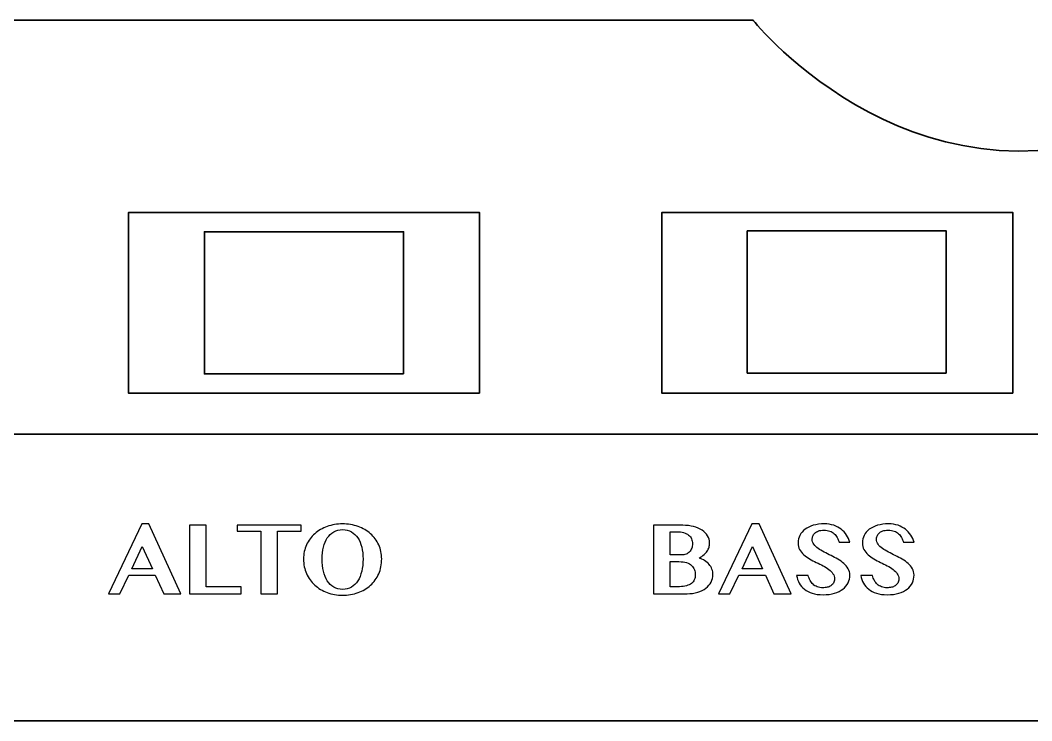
# Model space of a CAD drawing. Header units: millimetres. Extents: x -62 to 70, y -68 to 76.
# Drawn here: x 3.84 to 39.41, y -68.2 to -43.57 of the extents above; entities that cross this region are included whole.
import ezdxf

# ---------------------------------------------------------------- set-up
doc = ezdxf.new("R2010")
doc.units = ezdxf.units.MM
doc.header["$MEASUREMENT"] = 0
for name, color, linetype in [('Decorations', 7, 'Continuous'), ('Gold Things', 7, 'Continuous'), ('Parts Outlines', 7, 'Continuous'), ('Text', 7, 'Continuous')]:
    doc.layers.add(name, color=color, linetype=linetype)

msp = doc.modelspace()

# ---------------------------------------------------------------- linework, layer by layer
at = {"layer": 'Decorations', "color": 250, "lineweight": 35}
msp.add_open_spline([(47.2136, -54.2395), (47.2136, -54.2395), (47.2136, -54.9451), (47.2136, -54.9451), (47.2136, -54.9451), (47.2136, -54.9451), (47.2136, -60.901), (47.2136, -60.901), (47.2136, -60.901), (47.2136, -60.901), (49.0347, -62.9122), (49.0347, -62.9122), (49.0347, -62.9122), (49.0347, -62.9122), (49.0347, -67.3805), (49.0347, -67.3805), (49.0347, -67.3805), (49.0347, -67.3805), (49.0347, -68.2039), (49.0347, -68.2039), (49.0347, -68.2039), (49.0347, -68.2039), (-41.5673, -68.2039), (-41.5673, -68.2039), (-41.5673, -68.2039), (-41.5673, -68.2039), (-41.5673, -62.9122), (-41.5673, -62.9122), (-41.5673, -62.9122), (-41.5673, -62.9122), (-39.7462, -61.0746), (-39.7462, -61.0746), (-39.7462, -61.0746), (-39.7462, -61.0746), (-39.7462, -54.4456), (-39.7462, -54.4456)], degree=3, knots=[0, 0, 0, 0, 0.1, 0.1, 0.1, 0.1, 0.2, 0.2, 0.2, 0.2, 0.3, 0.3, 0.3, 0.3, 0.4, 0.4, 0.4, 0.4, 0.5, 0.5, 0.5, 0.5, 0.6, 0.6, 0.6, 0.6, 0.7, 0.7, 0.7, 0.7, 0.8, 0.8, 0.8, 0.8, 1, 1, 1, 1], dxfattribs=at)
at = {"layer": 'Gold Things', "color": 41, "lineweight": 35}
msp.add_open_spline([(-36.2479, -46.6548), (-36.2479, -46.6548), (-37.1078, -46.6255), (-37.1078, -46.6255), (-37.1078, -46.6255), (-37.1078, -46.6255), (-37.1078, -48.5834), (-37.1078, -48.5834), (-37.1078, -48.5834), (-37.1078, -48.5834), (-37.1078, -58.1201), (-37.1078, -58.1201), (-37.1078, -58.1201), (-37.1078, -58.1201), (44.8909, -58.1201), (44.8909, -58.1201), (44.8909, -58.1201), (44.8909, -58.1201), (44.8909, -50.7118), (44.8909, -50.7118), (44.8909, -50.7118), (44.8909, -50.7118), (44.8909, -48.9479), (44.8909, -48.9479), (44.8909, -48.9479), (44.8909, -48.9479), (44.8909, -46.9415), (44.8909, -46.9415), (44.8909, -46.9415), (44.8909, -46.9415), (44.0972, -46.9194), (44.0972, -46.9194), (44.0972, -46.9194), (35.6305, -51.0645), (29.6088, -43.568), (29.6088, -43.568), (29.6088, -43.568), (29.6088, -43.568), (-21.4312, -43.568), (-21.4312, -43.568), (-21.4312, -43.568), (-21.4312, -43.568), (-25.7527, -50.8592), (-34.7486, -47.5664), (-34.7486, -47.5664), (-34.7486, -47.5664), (-36.2479, -46.6548), (-36.2479, -46.6548)], degree=3, knots=[0, 0, 0, 0, 0.0769231, 0.0769231, 0.0769231, 0.0769231, 0.1538462, 0.1538462, 0.1538462, 0.1538462, 0.2307692, 0.2307692, 0.2307692, 0.2307692, 0.3076923, 0.3076923, 0.3076923, 0.3076923, 0.3846154, 0.3846154, 0.3846154, 0.3846154, 0.4615385, 0.4615385, 0.4615385, 0.4615385, 0.5384615, 0.5384615, 0.5384615, 0.5384615, 0.6153846, 0.6153846, 0.6153846, 0.6153846, 0.6923077, 0.6923077, 0.6923077, 0.6923077, 0.7692308, 0.7692308, 0.7692308, 0.7692308, 0.8461538, 0.8461538, 0.8461538, 0.8461538, 1, 1, 1, 1], dxfattribs=at)
at = {"layer": 'Gold Things', "color": 7, "lineweight": 35}
for points in [[(19.9925, -56.6797), (19.9925, -56.6797), (7.6453, -56.6797), (7.6453, -56.6797), (7.6453, -56.6797), (7.6453, -56.6797), (7.6453, -50.3297), (7.6453, -50.3297), (7.6453, -50.3297), (7.6453, -50.3297), (19.9925, -50.3297), (19.9925, -50.3297), (19.9925, -50.3297), (19.9925, -50.3297), (19.9925, -56.6797), (19.9925, -56.6797)], [(38.7456, -56.6797), (38.7456, -56.6797), (26.3984, -56.6797), (26.3984, -56.6797), (26.3984, -56.6797), (26.3984, -56.6797), (26.3984, -50.3297), (26.3984, -50.3297), (26.3984, -50.3297), (26.3984, -50.3297), (38.7456, -50.3297), (38.7456, -50.3297), (38.7456, -50.3297), (38.7456, -50.3297), (38.7456, -56.6797), (38.7456, -56.6797)]]:
    msp.add_open_spline(points, degree=3, knots=[0, 0, 0, 0, 0.2, 0.2, 0.2, 0.2, 0.4, 0.4, 0.4, 0.4, 0.6, 0.6, 0.6, 0.6, 1, 1, 1, 1], dxfattribs=at)
at = {"layer": 'Gold Things', "color": 250, "lineweight": 35}
msp.add_open_spline([(47.3015, -54.2395), (47.3015, -54.2395), (47.3015, -54.9451), (47.3015, -54.9451), (47.3015, -54.9451), (47.3015, -54.9451), (47.3015, -60.901), (47.3015, -60.901), (47.3015, -60.901), (47.3015, -60.901), (49.1225, -62.9122), (49.1225, -62.9122), (49.1225, -62.9122), (49.1225, -62.9122), (49.1225, -67.3805), (49.1225, -67.3805), (49.1225, -67.3805), (49.1225, -67.3805), (49.1225, -68.2039), (49.1225, -68.2039), (49.1225, -68.2039), (49.1225, -68.2039), (-41.4794, -68.2039), (-41.4794, -68.2039), (-41.4794, -68.2039), (-41.4794, -68.2039), (-41.4794, -62.9122), (-41.4794, -62.9122), (-41.4794, -62.9122), (-41.4794, -62.9122), (-39.6583, -61.0746), (-39.6583, -61.0746), (-39.6583, -61.0746), (-39.6583, -61.0746), (-39.6583, -54.4456), (-39.6583, -54.4456)], degree=3, knots=[0, 0, 0, 0, 0.1, 0.1, 0.1, 0.1, 0.2, 0.2, 0.2, 0.2, 0.3, 0.3, 0.3, 0.3, 0.4, 0.4, 0.4, 0.4, 0.5, 0.5, 0.5, 0.5, 0.6, 0.6, 0.6, 0.6, 0.7, 0.7, 0.7, 0.7, 0.8, 0.8, 0.8, 0.8, 1, 1, 1, 1], dxfattribs=at)
at = {"layer": 'Parts Outlines', "color": 240, "lineweight": 35}
for points in [[(17.3188, -56.0048), (17.3188, -56.0048), (10.3187, -56.0048), (10.3187, -56.0048), (10.3187, -56.0048), (10.3187, -56.0048), (10.3187, -51.005), (10.3187, -51.005), (10.3187, -51.005), (10.3187, -51.005), (17.3188, -51.005), (17.3188, -51.005), (17.3188, -51.005), (17.3188, -51.005), (17.3188, -56.0048), (17.3188, -56.0048)], [(36.4026, -55.9752), (36.4026, -55.9752), (29.4025, -55.9752), (29.4025, -55.9752), (29.4025, -55.9752), (29.4025, -55.9752), (29.4025, -50.975), (29.4025, -50.975), (29.4025, -50.975), (29.4025, -50.975), (36.4026, -50.975), (36.4026, -50.975), (36.4026, -50.975), (36.4026, -50.975), (36.4026, -55.9752), (36.4026, -55.9752)]]:
    msp.add_open_spline(points, degree=3, knots=[0, 0, 0, 0, 0.2, 0.2, 0.2, 0.2, 0.4, 0.4, 0.4, 0.4, 0.6, 0.6, 0.6, 0.6, 1, 1, 1, 1], dxfattribs=at)
at = {"layer": 'Parts Outlines', "color": 250, "lineweight": 35}
msp.add_open_spline([(47.2136, -54.2395), (47.2136, -54.2395), (47.2136, -54.9451), (47.2136, -54.9451), (47.2136, -54.9451), (47.2136, -54.9451), (47.2136, -60.901), (47.2136, -60.901), (47.2136, -60.901), (47.2136, -60.901), (49.0347, -62.9119), (49.0347, -62.9119), (49.0347, -62.9119), (49.0347, -62.9119), (49.0347, -67.3805), (49.0347, -67.3805), (49.0347, -67.3805), (49.0347, -67.3805), (49.0347, -68.2039), (49.0347, -68.2039), (49.0347, -68.2039), (49.0347, -68.2039), (-41.5673, -68.2039), (-41.5673, -68.2039), (-41.5673, -68.2039), (-41.5673, -68.2039), (-41.5673, -62.9122), (-41.5673, -62.9122), (-41.5673, -62.9122), (-41.5673, -62.9122), (-39.7462, -61.0746), (-39.7462, -61.0746), (-39.7462, -61.0746), (-39.7462, -61.0746), (-39.7462, -54.4456), (-39.7462, -54.4456)], degree=3, knots=[0, 0, 0, 0, 0.1, 0.1, 0.1, 0.1, 0.2, 0.2, 0.2, 0.2, 0.3, 0.3, 0.3, 0.3, 0.4, 0.4, 0.4, 0.4, 0.5, 0.5, 0.5, 0.5, 0.6, 0.6, 0.6, 0.6, 0.7, 0.7, 0.7, 0.7, 0.8, 0.8, 0.8, 0.8, 1, 1, 1, 1], dxfattribs=at)
at = {"layer": 'Text', "color": 250, "lineweight": 35}
msp.add_open_spline([(47.2136, -54.2395), (47.2136, -54.2395), (47.2136, -54.9451), (47.2136, -54.9451), (47.2136, -54.9451), (47.2136, -54.9451), (47.2136, -60.901), (47.2136, -60.901), (47.2136, -60.901), (47.2136, -60.901), (49.0347, -62.9119), (49.0347, -62.9119), (49.0347, -62.9119), (49.0347, -62.9119), (49.0347, -67.3805), (49.0347, -67.3805), (49.0347, -67.3805), (49.0347, -67.3805), (49.0347, -68.2039), (49.0347, -68.2039), (49.0347, -68.2039), (49.0347, -68.2039), (-41.5673, -68.2039), (-41.5673, -68.2039), (-41.5673, -68.2039), (-41.5673, -68.2039), (-41.5673, -62.9122), (-41.5673, -62.9122), (-41.5673, -62.9122), (-41.5673, -62.9122), (-39.7462, -61.0746), (-39.7462, -61.0746), (-39.7462, -61.0746), (-39.7462, -61.0746), (-39.7462, -54.4456), (-39.7462, -54.4456)], degree=3, knots=[0, 0, 0, 0, 0.1, 0.1, 0.1, 0.1, 0.2, 0.2, 0.2, 0.2, 0.3, 0.3, 0.3, 0.3, 0.4, 0.4, 0.4, 0.4, 0.5, 0.5, 0.5, 0.5, 0.6, 0.6, 0.6, 0.6, 0.7, 0.7, 0.7, 0.7, 0.8, 0.8, 0.8, 0.8, 1, 1, 1, 1], dxfattribs=at)
at = {"layer": 'Text', "color": 250}
for points, knots in [([(8.3695, -61.2803), (8.3695, -61.2803), (9.4957, -63.7353), (9.4957, -63.7353), (9.4957, -63.7353), (9.4957, -63.7353), (8.8928, -63.7353), (8.8928, -63.7353), (8.8928, -63.7353), (8.8928, -63.7353), (8.5913, -63.0793), (8.5913, -63.0793), (8.5913, -63.0793), (8.5913, -63.0793), (7.6581, -63.0793), (7.6581, -63.0793), (7.6581, -63.0793), (7.6581, -63.0793), (7.3421, -63.7353), (7.3421, -63.7353), (7.3421, -63.7353), (7.3421, -63.7353), (6.9418, -63.7353), (6.9418, -63.7353), (6.9418, -63.7353), (6.9418, -63.7353), (8.1139, -61.2803), (8.1139, -61.2803), (8.1139, -61.2803), (8.1139, -61.2803), (8.3695, -61.2803), (8.3695, -61.2803)], [0, 0, 0, 0, 0.1111111, 0.1111111, 0.1111111, 0.1111111, 0.2222222, 0.2222222, 0.2222222, 0.2222222, 0.3333333, 0.3333333, 0.3333333, 0.3333333, 0.4444444, 0.4444444, 0.4444444, 0.4444444, 0.5555556, 0.5555556, 0.5555556, 0.5555556, 0.6666667, 0.6666667, 0.6666667, 0.6666667, 0.7777778, 0.7777778, 0.7777778, 0.7777778, 1, 1, 1, 1]), ([(9.7899, -61.3309), (9.7899, -61.3309), (10.3807, -61.3309), (10.3807, -61.3309), (10.3807, -61.3309), (10.3807, -61.3309), (10.3807, -63.4893), (10.3807, -63.4893), (10.3807, -63.4893), (10.3807, -63.4893), (11.6082, -63.4893), (11.6082, -63.4893), (11.6082, -63.4893), (11.6082, -63.4893), (11.6082, -63.7353), (11.6082, -63.7353), (11.6082, -63.7353), (11.6082, -63.7353), (9.7899, -63.7353), (9.7899, -63.7353), (9.7899, -63.7353), (9.7899, -63.7353), (9.7899, -61.3309), (9.7899, -61.3309)], [0, 0, 0, 0, 0.1428571, 0.1428571, 0.1428571, 0.1428571, 0.2857143, 0.2857143, 0.2857143, 0.2857143, 0.4285714, 0.4285714, 0.4285714, 0.4285714, 0.5714286, 0.5714286, 0.5714286, 0.5714286, 0.7142857, 0.7142857, 0.7142857, 0.7142857, 1, 1, 1, 1]), ([(13.7207, -61.3309), (13.7207, -61.3309), (13.7207, -61.5359), (13.7207, -61.5359), (13.7207, -61.5359), (13.7207, -61.5359), (12.8888, -61.5359), (12.8888, -61.5359), (12.8888, -61.5359), (12.8888, -61.5359), (12.8888, -63.7353), (12.8888, -63.7353), (12.8888, -63.7353), (12.8888, -63.7353), (12.3003, -63.7353), (12.3003, -63.7353), (12.3003, -63.7353), (12.3003, -63.7353), (12.3003, -61.5359), (12.3003, -61.5359), (12.3003, -61.5359), (12.3003, -61.5359), (11.4659, -61.5359), (11.4659, -61.5359), (11.4659, -61.5359), (11.4659, -61.5359), (11.4659, -61.3309), (11.4659, -61.3309), (11.4659, -61.3309), (11.4659, -61.3309), (13.7207, -61.3309), (13.7207, -61.3309)], [0, 0, 0, 0, 0.1111111, 0.1111111, 0.1111111, 0.1111111, 0.2222222, 0.2222222, 0.2222222, 0.2222222, 0.3333333, 0.3333333, 0.3333333, 0.3333333, 0.4444444, 0.4444444, 0.4444444, 0.4444444, 0.5555556, 0.5555556, 0.5555556, 0.5555556, 0.6666667, 0.6666667, 0.6666667, 0.6666667, 0.7777778, 0.7777778, 0.7777778, 0.7777778, 1, 1, 1, 1]), ([(15.1773, -63.7883), (14.9827, -63.7883), (14.8022, -63.757), (14.6347, -63.6943), (14.6347, -63.6943), (14.4673, -63.6316), (14.3226, -63.5441), (14.1993, -63.4314), (14.1993, -63.4314), (14.0766, -63.3187), (13.9795, -63.1851), (13.9088, -63.0297), (13.9088, -63.0297), (13.8382, -62.8747), (13.8027, -62.7038), (13.8027, -62.5174), (13.8027, -62.5174), (13.8027, -62.3341), (13.8382, -62.1671), (13.9088, -62.0158), (13.9088, -62.0158), (13.9795, -61.8646), (14.0766, -61.7343), (14.1993, -61.6251), (14.1993, -61.6251), (14.3226, -61.5159), (14.4673, -61.4312), (14.6347, -61.3705), (14.6347, -61.3705), (14.8022, -61.3106), (14.9827, -61.2803), (15.1773, -61.2803), (15.1773, -61.2803), (15.3703, -61.2803), (15.5508, -61.3109), (15.7186, -61.3719), (15.7186, -61.3719), (15.8867, -61.4329), (16.0321, -61.518), (16.1554, -61.6262), (16.1554, -61.6262), (16.278, -61.735), (16.3752, -61.8646), (16.4458, -62.0158), (16.4458, -62.0158), (16.5164, -62.1671), (16.5519, -62.3324), (16.5519, -62.5126), (16.5519, -62.5126), (16.5519, -62.7038), (16.5164, -62.8781), (16.4458, -63.0345), (16.4458, -63.0345), (16.3752, -63.1916), (16.278, -63.3256), (16.1554, -63.4376), (16.1554, -63.4376), (16.0321, -63.5492), (15.8867, -63.6357), (15.7186, -63.6967), (15.7186, -63.6967), (15.5508, -63.7577), (15.3703, -63.7883), (15.1773, -63.7883)], [0, 0, 0, 0, 0.0588235, 0.0588235, 0.0588235, 0.0588235, 0.1176471, 0.1176471, 0.1176471, 0.1176471, 0.1764706, 0.1764706, 0.1764706, 0.1764706, 0.2352941, 0.2352941, 0.2352941, 0.2352941, 0.2941176, 0.2941176, 0.2941176, 0.2941176, 0.3529412, 0.3529412, 0.3529412, 0.3529412, 0.4117647, 0.4117647, 0.4117647, 0.4117647, 0.4705882, 0.4705882, 0.4705882, 0.4705882, 0.5294118, 0.5294118, 0.5294118, 0.5294118, 0.5882353, 0.5882353, 0.5882353, 0.5882353, 0.6470588, 0.6470588, 0.6470588, 0.6470588, 0.7058824, 0.7058824, 0.7058824, 0.7058824, 0.7647059, 0.7647059, 0.7647059, 0.7647059, 0.8235294, 0.8235294, 0.8235294, 0.8235294, 0.8823529, 0.8823529, 0.8823529, 0.8823529, 1, 1, 1, 1]), ([(15.1773, -63.5857), (15.1773, -63.5857), (15.1773, -63.5857), (15.1773, -63.5857), (15.1773, -63.5857), (15.2948, -63.5857), (15.3982, -63.5592), (15.487, -63.5062), (15.487, -63.5062), (15.5766, -63.4531), (15.651, -63.3787), (15.7117, -63.2833), (15.7117, -63.2833), (15.7716, -63.1875), (15.8178, -63.0745), (15.8488, -62.9443), (15.8488, -62.9443), (15.8805, -62.814), (15.896, -62.6718), (15.896, -62.5174), (15.896, -62.5174), (15.896, -62.3662), (15.8805, -62.2273), (15.8488, -62.1002), (15.8488, -62.1002), (15.8178, -61.9731), (15.7716, -61.8639), (15.7117, -61.7722), (15.7117, -61.7722), (15.651, -61.6806), (15.5766, -61.6096), (15.487, -61.5586), (15.487, -61.5586), (15.3982, -61.5084), (15.2948, -61.4829), (15.1773, -61.4829), (15.1773, -61.4829), (15.0585, -61.4829), (14.9544, -61.5084), (14.8649, -61.5586), (14.8649, -61.5586), (14.776, -61.6096), (14.7009, -61.6806), (14.6395, -61.7722), (14.6395, -61.7722), (14.5782, -61.8639), (14.5328, -61.9731), (14.5021, -62.1002), (14.5021, -62.1002), (14.4714, -62.2273), (14.4563, -62.3662), (14.4563, -62.5174), (14.4563, -62.5174), (14.4563, -62.6718), (14.4714, -62.814), (14.5021, -62.9443), (14.5021, -62.9443), (14.5328, -63.0745), (14.5782, -63.1875), (14.6395, -63.2833), (14.6395, -63.2833), (14.7009, -63.3787), (14.776, -63.4531), (14.8649, -63.5062), (14.8649, -63.5062), (14.9544, -63.5592), (15.0585, -63.5857), (15.1773, -63.5857)], [0, 0, 0, 0, 0.0555556, 0.0555556, 0.0555556, 0.0555556, 0.1111111, 0.1111111, 0.1111111, 0.1111111, 0.1666667, 0.1666667, 0.1666667, 0.1666667, 0.2222222, 0.2222222, 0.2222222, 0.2222222, 0.2777778, 0.2777778, 0.2777778, 0.2777778, 0.3333333, 0.3333333, 0.3333333, 0.3333333, 0.3888889, 0.3888889, 0.3888889, 0.3888889, 0.4444444, 0.4444444, 0.4444444, 0.4444444, 0.5, 0.5, 0.5, 0.5, 0.5555556, 0.5555556, 0.5555556, 0.5555556, 0.6111111, 0.6111111, 0.6111111, 0.6111111, 0.6666667, 0.6666667, 0.6666667, 0.6666667, 0.7222222, 0.7222222, 0.7222222, 0.7222222, 0.7777778, 0.7777778, 0.7777778, 0.7777778, 0.8333333, 0.8333333, 0.8333333, 0.8333333, 0.8888889, 0.8888889, 0.8888889, 0.8888889, 1, 1, 1, 1]), ([(26.1041, -61.3309), (26.1041, -61.3309), (27.1363, -61.3309), (27.1363, -61.3309), (27.1363, -61.3309), (27.2748, -61.3309), (27.4016, -61.3457), (27.5173, -61.3754), (27.5173, -61.3754), (27.6331, -61.4053), (27.7323, -61.447), (27.8153, -61.5008), (27.8153, -61.5008), (27.8983, -61.5549), (27.9624, -61.6196), (28.0082, -61.6951), (28.0082, -61.6951), (28.0541, -61.7705), (28.0768, -61.8542), (28.0768, -61.9459), (28.0768, -61.9459), (28.0768, -62.0038), (28.0709, -62.0565), (28.0589, -62.1037), (28.0589, -62.1037), (28.0468, -62.1512), (28.0265, -62.1963), (27.9976, -62.2387), (27.9976, -62.2387), (27.9686, -62.2814), (27.9307, -62.3224), (27.8839, -62.362), (27.8839, -62.362), (27.8374, -62.4013), (27.7795, -62.4409), (27.7102, -62.4812), (27.7102, -62.4812), (27.7812, -62.5036), (27.8463, -62.534), (27.9059, -62.5715), (27.9059, -62.5715), (27.9652, -62.6094), (28.0169, -62.6532), (28.0603, -62.7031), (28.0603, -62.7031), (28.1037, -62.7531), (28.1374, -62.8078), (28.1615, -62.8685), (28.1615, -62.8685), (28.1857, -62.9284), (28.1974, -62.9932), (28.1974, -63.0624), (28.1974, -63.0624), (28.1974, -63.1572), (28.176, -63.2454), (28.1326, -63.3267), (28.1326, -63.3267), (28.0892, -63.4076), (28.0275, -63.4789), (27.948, -63.5399), (27.948, -63.5399), (27.8684, -63.6009), (27.7729, -63.6488), (27.661, -63.6836), (27.661, -63.6836), (27.549, -63.718), (27.425, -63.7353), (27.2886, -63.7353), (27.2886, -63.7353), (27.2886, -63.7353), (26.1041, -63.7353), (26.1041, -63.7353), (26.1041, -63.7353), (26.1041, -63.7353), (26.1041, -61.3309), (26.1041, -61.3309)], [0, 0, 0, 0, 0.05, 0.05, 0.05, 0.05, 0.1, 0.1, 0.1, 0.1, 0.15, 0.15, 0.15, 0.15, 0.2, 0.2, 0.2, 0.2, 0.25, 0.25, 0.25, 0.25, 0.3, 0.3, 0.3, 0.3, 0.35, 0.35, 0.35, 0.35, 0.4, 0.4, 0.4, 0.4, 0.45, 0.45, 0.45, 0.45, 0.5, 0.5, 0.5, 0.5, 0.55, 0.55, 0.55, 0.55, 0.6, 0.6, 0.6, 0.6, 0.65, 0.65, 0.65, 0.65, 0.7, 0.7, 0.7, 0.7, 0.75, 0.75, 0.75, 0.75, 0.8, 0.8, 0.8, 0.8, 0.85, 0.85, 0.85, 0.85, 0.9, 0.9, 0.9, 0.9, 1, 1, 1, 1]), ([(29.8207, -61.2803), (29.8207, -61.2803), (30.9466, -63.7353), (30.9466, -63.7353), (30.9466, -63.7353), (30.9466, -63.7353), (30.3437, -63.7353), (30.3437, -63.7353), (30.3437, -63.7353), (30.3437, -63.7353), (30.0426, -63.0793), (30.0426, -63.0793), (30.0426, -63.0793), (30.0426, -63.0793), (29.109, -63.0793), (29.109, -63.0793), (29.109, -63.0793), (29.109, -63.0793), (28.7934, -63.7353), (28.7934, -63.7353), (28.7934, -63.7353), (28.7934, -63.7353), (28.3931, -63.7353), (28.3931, -63.7353), (28.3931, -63.7353), (28.3931, -63.7353), (29.5651, -61.2803), (29.5651, -61.2803), (29.5651, -61.2803), (29.5651, -61.2803), (29.8207, -61.2803), (29.8207, -61.2803)], [0, 0, 0, 0, 0.1111111, 0.1111111, 0.1111111, 0.1111111, 0.2222222, 0.2222222, 0.2222222, 0.2222222, 0.3333333, 0.3333333, 0.3333333, 0.3333333, 0.4444444, 0.4444444, 0.4444444, 0.4444444, 0.5555556, 0.5555556, 0.5555556, 0.5555556, 0.6666667, 0.6666667, 0.6666667, 0.6666667, 0.7777778, 0.7777778, 0.7777778, 0.7777778, 1, 1, 1, 1]), ([(32.0683, -63.7714), (31.9236, -63.7714), (31.7972, -63.7546), (31.6893, -63.7208), (31.6893, -63.7208), (31.5818, -63.687), (31.4895, -63.6405), (31.4134, -63.5809), (31.4134, -63.5809), (31.3372, -63.5213), (31.2763, -63.4507), (31.2311, -63.3687), (31.2311, -63.3687), (31.1863, -63.2867), (31.1557, -63.1968), (31.1395, -63.0986), (31.1395, -63.0986), (31.1395, -63.0986), (31.5495, -63.0986), (31.5495, -63.0986), (31.5495, -63.0986), (31.5639, -63.1596), (31.5849, -63.2161), (31.6122, -63.2674), (31.6122, -63.2674), (31.6397, -63.3187), (31.6742, -63.3639), (31.7162, -63.4025), (31.7162, -63.4025), (31.7579, -63.441), (31.8071, -63.4714), (31.8643, -63.4927), (31.8643, -63.4927), (31.9215, -63.5148), (31.9877, -63.5255), (32.0635, -63.5255), (32.0635, -63.5255), (32.1131, -63.5255), (32.1627, -63.5203), (32.2116, -63.51), (32.2116, -63.51), (32.2605, -63.4993), (32.3046, -63.482), (32.3432, -63.4579), (32.3432, -63.4579), (32.3818, -63.4338), (32.4128, -63.4025), (32.4369, -63.3639), (32.4369, -63.3639), (32.461, -63.3253), (32.4734, -63.2778), (32.4734, -63.2216), (32.4734, -63.2216), (32.4734, -63.151), (32.4548, -63.0876), (32.4176, -63.0325), (32.4176, -63.0325), (32.3808, -62.9767), (32.3322, -62.9264), (32.2719, -62.8802), (32.2719, -62.8802), (32.2116, -62.8347), (32.1434, -62.792), (32.0669, -62.7527), (32.0669, -62.7527), (31.9904, -62.7131), (31.9122, -62.6738), (31.832, -62.6342), (31.832, -62.6342), (31.7513, -62.5949), (31.6728, -62.5536), (31.5967, -62.5102), (31.5967, -62.5102), (31.5205, -62.4668), (31.452, -62.4182), (31.3917, -62.3641), (31.3917, -62.3641), (31.3314, -62.3104), (31.2828, -62.2497), (31.2456, -62.1822), (31.2456, -62.1822), (31.2087, -62.1147), (31.1905, -62.0368), (31.1905, -61.9483), (31.1905, -61.9483), (31.1905, -61.8535), (31.2111, -61.765), (31.2532, -61.683), (31.2532, -61.683), (31.2949, -61.601), (31.3555, -61.5304), (31.4351, -61.4708), (31.4351, -61.4708), (31.5147, -61.4112), (31.6115, -61.3647), (31.7258, -61.3309), (31.7258, -61.3309), (31.8399, -61.2972), (31.9701, -61.2803), (32.1165, -61.2803), (32.1165, -61.2803), (32.2371, -61.2803), (32.3463, -61.2972), (32.4445, -61.3309), (32.4445, -61.3309), (32.5423, -61.3647), (32.6288, -61.4105), (32.7036, -61.4684), (32.7036, -61.4684), (32.7783, -61.5263), (32.8414, -61.5945), (32.893, -61.6734), (32.893, -61.6734), (32.9444, -61.7523), (32.9836, -61.8367), (33.0109, -61.9266), (33.0109, -61.9266), (33.0109, -61.9266), (32.6395, -61.9266), (32.6395, -61.9266), (32.6395, -61.9266), (32.6188, -61.8687), (32.594, -61.8139), (32.5661, -61.7626), (32.5661, -61.7626), (32.5382, -61.7113), (32.5031, -61.6661), (32.461, -61.6276), (32.461, -61.6276), (32.4193, -61.589), (32.3694, -61.558), (32.3105, -61.5345), (32.3105, -61.5345), (32.2516, -61.5115), (32.1813, -61.4997), (32.0993, -61.4997), (32.0993, -61.4997), (32.0221, -61.4997), (31.9574, -61.5097), (31.9053, -61.5297), (31.9053, -61.5297), (31.8533, -61.55), (31.8109, -61.5759), (31.7789, -61.6069), (31.7789, -61.6069), (31.7465, -61.6386), (31.7231, -61.673), (31.7086, -61.7109), (31.7086, -61.7109), (31.6942, -61.7485), (31.6873, -61.786), (31.6873, -61.8229), (31.6873, -61.8229), (31.6873, -61.8873), (31.7059, -61.9455), (31.7438, -61.9976), (31.7438, -61.9976), (31.7817, -62.0499), (31.8313, -62.0982), (31.8933, -62.1422), (31.8933, -62.1422), (31.9553, -62.1867), (32.0259, -62.2291), (32.1055, -62.2704), (32.1055, -62.2704), (32.1851, -62.3111), (32.266, -62.3527), (32.348, -62.3944), (32.348, -62.3944), (32.43, -62.4361), (32.5106, -62.4795), (32.5902, -62.5247), (32.5902, -62.5247), (32.6698, -62.5698), (32.7408, -62.6194), (32.8024, -62.6742), (32.8024, -62.6742), (32.8641, -62.7289), (32.9144, -62.7892), (32.952, -62.855), (32.952, -62.855), (32.9895, -62.9208), (33.0088, -62.9956), (33.0088, -63.0793), (33.0088, -63.0793), (33.0088, -63.1775), (32.9885, -63.2688), (32.9482, -63.3529), (32.9482, -63.3529), (32.9082, -63.4376), (32.8483, -63.5106), (32.7687, -63.5727), (32.7687, -63.5727), (32.6891, -63.6343), (32.5913, -63.6829), (32.4745, -63.7184), (32.4745, -63.7184), (32.3577, -63.7539), (32.2226, -63.7714), (32.0683, -63.7714)], [0, 0, 0, 0, 0.0196078, 0.0196078, 0.0196078, 0.0196078, 0.0392157, 0.0392157, 0.0392157, 0.0392157, 0.0588235, 0.0588235, 0.0588235, 0.0588235, 0.0784314, 0.0784314, 0.0784314, 0.0784314, 0.0980392, 0.0980392, 0.0980392, 0.0980392, 0.1176471, 0.1176471, 0.1176471, 0.1176471, 0.1372549, 0.1372549, 0.1372549, 0.1372549, 0.1568627, 0.1568627, 0.1568627, 0.1568627, 0.1764706, 0.1764706, 0.1764706, 0.1764706, 0.1960784, 0.1960784, 0.1960784, 0.1960784, 0.2156863, 0.2156863, 0.2156863, 0.2156863, 0.2352941, 0.2352941, 0.2352941, 0.2352941, 0.254902, 0.254902, 0.254902, 0.254902, 0.2745098, 0.2745098, 0.2745098, 0.2745098, 0.2941176, 0.2941176, 0.2941176, 0.2941176, 0.3137255, 0.3137255, 0.3137255, 0.3137255, 0.3333333, 0.3333333, 0.3333333, 0.3333333, 0.3529412, 0.3529412, 0.3529412, 0.3529412, 0.372549, 0.372549, 0.372549, 0.372549, 0.3921569, 0.3921569, 0.3921569, 0.3921569, 0.4117647, 0.4117647, 0.4117647, 0.4117647, 0.4313725, 0.4313725, 0.4313725, 0.4313725, 0.4509804, 0.4509804, 0.4509804, 0.4509804, 0.4705882, 0.4705882, 0.4705882, 0.4705882, 0.4901961, 0.4901961, 0.4901961, 0.4901961, 0.5098039, 0.5098039, 0.5098039, 0.5098039, 0.5294118, 0.5294118, 0.5294118, 0.5294118, 0.5490196, 0.5490196, 0.5490196, 0.5490196, 0.5686275, 0.5686275, 0.5686275, 0.5686275, 0.5882353, 0.5882353, 0.5882353, 0.5882353, 0.6078431, 0.6078431, 0.6078431, 0.6078431, 0.627451, 0.627451, 0.627451, 0.627451, 0.6470588, 0.6470588, 0.6470588, 0.6470588, 0.6666667, 0.6666667, 0.6666667, 0.6666667, 0.6862745, 0.6862745, 0.6862745, 0.6862745, 0.7058824, 0.7058824, 0.7058824, 0.7058824, 0.7254902, 0.7254902, 0.7254902, 0.7254902, 0.745098, 0.745098, 0.745098, 0.745098, 0.7647059, 0.7647059, 0.7647059, 0.7647059, 0.7843137, 0.7843137, 0.7843137, 0.7843137, 0.8039216, 0.8039216, 0.8039216, 0.8039216, 0.8235294, 0.8235294, 0.8235294, 0.8235294, 0.8431373, 0.8431373, 0.8431373, 0.8431373, 0.8627451, 0.8627451, 0.8627451, 0.8627451, 0.8823529, 0.8823529, 0.8823529, 0.8823529, 0.9019608, 0.9019608, 0.9019608, 0.9019608, 0.9215686, 0.9215686, 0.9215686, 0.9215686, 0.9411765, 0.9411765, 0.9411765, 0.9411765, 0.9607843, 0.9607843, 0.9607843, 0.9607843, 1, 1, 1, 1]), ([(34.3276, -63.7714), (34.1829, -63.7714), (34.0568, -63.7546), (33.9493, -63.7208), (33.9493, -63.7208), (33.8415, -63.687), (33.7495, -63.6405), (33.673, -63.5809), (33.673, -63.5809), (33.5965, -63.5213), (33.5359, -63.4507), (33.4911, -63.3687), (33.4911, -63.3687), (33.446, -63.2867), (33.4153, -63.1968), (33.3995, -63.0986), (33.3995, -63.0986), (33.3995, -63.0986), (33.8094, -63.0986), (33.8094, -63.0986), (33.8094, -63.0986), (33.8239, -63.1596), (33.8446, -63.2161), (33.8721, -63.2674), (33.8721, -63.2674), (33.8994, -63.3187), (33.9338, -63.3639), (33.9755, -63.4025), (33.9755, -63.4025), (34.0175, -63.441), (34.0671, -63.4714), (34.124, -63.4927), (34.124, -63.4927), (34.1808, -63.5148), (34.2473, -63.5255), (34.3228, -63.5255), (34.3228, -63.5255), (34.3727, -63.5255), (34.422, -63.5203), (34.4712, -63.51), (34.4712, -63.51), (34.5205, -63.4993), (34.5639, -63.482), (34.6025, -63.4579), (34.6025, -63.4579), (34.6411, -63.4338), (34.6728, -63.4025), (34.6969, -63.3639), (34.6969, -63.3639), (34.721, -63.3253), (34.7327, -63.2778), (34.7327, -63.2216), (34.7327, -63.2216), (34.7327, -63.151), (34.7145, -63.0876), (34.6776, -63.0325), (34.6776, -63.0325), (34.6404, -62.9767), (34.5918, -62.9264), (34.5315, -62.8802), (34.5315, -62.8802), (34.4712, -62.8347), (34.4027, -62.792), (34.3265, -62.7527), (34.3265, -62.7527), (34.2504, -62.7131), (34.1719, -62.6738), (34.0912, -62.6342), (34.0912, -62.6342), (34.011, -62.5949), (33.9328, -62.5536), (33.8563, -62.5102), (33.8563, -62.5102), (33.7798, -62.4668), (33.7116, -62.4182), (33.6513, -62.3641), (33.6513, -62.3641), (33.591, -62.3104), (33.5424, -62.2497), (33.5056, -62.1822), (33.5056, -62.1822), (33.4684, -62.1147), (33.4498, -62.0368), (33.4498, -61.9483), (33.4498, -61.9483), (33.4498, -61.8535), (33.4708, -61.765), (33.5125, -61.683), (33.5125, -61.683), (33.5545, -61.601), (33.6151, -61.5304), (33.6947, -61.4708), (33.6947, -61.4708), (33.7743, -61.4112), (33.8711, -61.3647), (33.9851, -61.3309), (33.9851, -61.3309), (34.0995, -61.2972), (34.2297, -61.2803), (34.3758, -61.2803), (34.3758, -61.2803), (34.4964, -61.2803), (34.6059, -61.2972), (34.7038, -61.3309), (34.7038, -61.3309), (34.802, -61.3647), (34.8884, -61.4105), (34.9632, -61.4684), (34.9632, -61.4684), (35.038, -61.5263), (35.101, -61.5945), (35.1523, -61.6734), (35.1523, -61.6734), (35.204, -61.7523), (35.2433, -61.8367), (35.2708, -61.9266), (35.2708, -61.9266), (35.2708, -61.9266), (34.8995, -61.9266), (34.8995, -61.9266), (34.8995, -61.9266), (34.8785, -61.8687), (34.854, -61.8139), (34.8257, -61.7626), (34.8257, -61.7626), (34.7975, -61.7113), (34.7627, -61.6661), (34.721, -61.6276), (34.721, -61.6276), (34.679, -61.589), (34.6287, -61.558), (34.5701, -61.5345), (34.5701, -61.5345), (34.5115, -61.5115), (34.4413, -61.4997), (34.3593, -61.4997), (34.3593, -61.4997), (34.2821, -61.4997), (34.2173, -61.5097), (34.165, -61.5297), (34.165, -61.5297), (34.1126, -61.55), (34.0706, -61.5759), (34.0382, -61.6069), (34.0382, -61.6069), (34.0062, -61.6386), (33.9831, -61.673), (33.9686, -61.7109), (33.9686, -61.7109), (33.9541, -61.7485), (33.9466, -61.786), (33.9466, -61.8229), (33.9466, -61.8229), (33.9466, -61.8873), (33.9658, -61.9455), (34.0034, -61.9976), (34.0034, -61.9976), (34.0409, -62.0499), (34.0912, -62.0982), (34.1529, -62.1422), (34.1529, -62.1422), (34.2146, -62.1867), (34.2856, -62.2291), (34.3651, -62.2704), (34.3651, -62.2704), (34.4447, -62.3111), (34.5253, -62.3527), (34.6073, -62.3944), (34.6073, -62.3944), (34.6893, -62.4361), (34.7703, -62.4795), (34.8499, -62.5247), (34.8499, -62.5247), (34.9294, -62.5698), (35.0001, -62.6194), (35.0621, -62.6742), (35.0621, -62.6742), (35.1241, -62.7289), (35.1737, -62.7892), (35.2116, -62.855), (35.2116, -62.855), (35.2495, -62.9208), (35.2681, -62.9956), (35.2681, -63.0793), (35.2681, -63.0793), (35.2681, -63.1775), (35.2481, -63.2688), (35.2081, -63.3529), (35.2081, -63.3529), (35.1678, -63.4376), (35.1079, -63.5106), (35.0283, -63.5727), (35.0283, -63.5727), (34.9487, -63.6343), (34.8505, -63.6829), (34.7341, -63.7184), (34.7341, -63.7184), (34.6177, -63.7539), (34.4819, -63.7714), (34.3276, -63.7714)], [0, 0, 0, 0, 0.0196078, 0.0196078, 0.0196078, 0.0196078, 0.0392157, 0.0392157, 0.0392157, 0.0392157, 0.0588235, 0.0588235, 0.0588235, 0.0588235, 0.0784314, 0.0784314, 0.0784314, 0.0784314, 0.0980392, 0.0980392, 0.0980392, 0.0980392, 0.1176471, 0.1176471, 0.1176471, 0.1176471, 0.1372549, 0.1372549, 0.1372549, 0.1372549, 0.1568627, 0.1568627, 0.1568627, 0.1568627, 0.1764706, 0.1764706, 0.1764706, 0.1764706, 0.1960784, 0.1960784, 0.1960784, 0.1960784, 0.2156863, 0.2156863, 0.2156863, 0.2156863, 0.2352941, 0.2352941, 0.2352941, 0.2352941, 0.254902, 0.254902, 0.254902, 0.254902, 0.2745098, 0.2745098, 0.2745098, 0.2745098, 0.2941176, 0.2941176, 0.2941176, 0.2941176, 0.3137255, 0.3137255, 0.3137255, 0.3137255, 0.3333333, 0.3333333, 0.3333333, 0.3333333, 0.3529412, 0.3529412, 0.3529412, 0.3529412, 0.372549, 0.372549, 0.372549, 0.372549, 0.3921569, 0.3921569, 0.3921569, 0.3921569, 0.4117647, 0.4117647, 0.4117647, 0.4117647, 0.4313725, 0.4313725, 0.4313725, 0.4313725, 0.4509804, 0.4509804, 0.4509804, 0.4509804, 0.4705882, 0.4705882, 0.4705882, 0.4705882, 0.4901961, 0.4901961, 0.4901961, 0.4901961, 0.5098039, 0.5098039, 0.5098039, 0.5098039, 0.5294118, 0.5294118, 0.5294118, 0.5294118, 0.5490196, 0.5490196, 0.5490196, 0.5490196, 0.5686275, 0.5686275, 0.5686275, 0.5686275, 0.5882353, 0.5882353, 0.5882353, 0.5882353, 0.6078431, 0.6078431, 0.6078431, 0.6078431, 0.627451, 0.627451, 0.627451, 0.627451, 0.6470588, 0.6470588, 0.6470588, 0.6470588, 0.6666667, 0.6666667, 0.6666667, 0.6666667, 0.6862745, 0.6862745, 0.6862745, 0.6862745, 0.7058824, 0.7058824, 0.7058824, 0.7058824, 0.7254902, 0.7254902, 0.7254902, 0.7254902, 0.745098, 0.745098, 0.745098, 0.745098, 0.7647059, 0.7647059, 0.7647059, 0.7647059, 0.7843137, 0.7843137, 0.7843137, 0.7843137, 0.8039216, 0.8039216, 0.8039216, 0.8039216, 0.8235294, 0.8235294, 0.8235294, 0.8235294, 0.8431373, 0.8431373, 0.8431373, 0.8431373, 0.8627451, 0.8627451, 0.8627451, 0.8627451, 0.8823529, 0.8823529, 0.8823529, 0.8823529, 0.9019608, 0.9019608, 0.9019608, 0.9019608, 0.9215686, 0.9215686, 0.9215686, 0.9215686, 0.9411765, 0.9411765, 0.9411765, 0.9411765, 0.9607843, 0.9607843, 0.9607843, 0.9607843, 1, 1, 1, 1]), ([(26.6953, -62.3727), (26.6953, -62.3727), (26.6953, -62.3727), (26.6953, -62.3727), (26.6953, -62.3727), (26.6953, -62.3727), (27.0832, -62.3727), (27.0832, -62.3727), (27.0832, -62.3727), (27.1459, -62.3727), (27.2017, -62.3631), (27.251, -62.3438), (27.251, -62.3438), (27.3003, -62.3245), (27.3416, -62.2973), (27.3754, -62.2618), (27.3754, -62.2618), (27.4091, -62.2263), (27.4346, -62.185), (27.4525, -62.1374), (27.4525, -62.1374), (27.4701, -62.0902), (27.4787, -62.0375), (27.4787, -61.9796), (27.4787, -61.9796), (27.4787, -61.9169), (27.4677, -61.8594), (27.445, -61.8074), (27.445, -61.8074), (27.4226, -61.755), (27.3885, -61.7102), (27.3427, -61.6734), (27.3427, -61.6734), (27.2968, -61.6365), (27.2386, -61.6076), (27.168, -61.5866), (27.168, -61.5866), (27.097, -61.5655), (27.0126, -61.5552), (26.9144, -61.5552), (26.9144, -61.5552), (26.9144, -61.5552), (26.6953, -61.5552), (26.6953, -61.5552), (26.6953, -61.5552), (26.6953, -61.5552), (26.6953, -62.3727), (26.6953, -62.3727)], [0, 0, 0, 0, 0.0769231, 0.0769231, 0.0769231, 0.0769231, 0.1538462, 0.1538462, 0.1538462, 0.1538462, 0.2307692, 0.2307692, 0.2307692, 0.2307692, 0.3076923, 0.3076923, 0.3076923, 0.3076923, 0.3846154, 0.3846154, 0.3846154, 0.3846154, 0.4615385, 0.4615385, 0.4615385, 0.4615385, 0.5384615, 0.5384615, 0.5384615, 0.5384615, 0.6153846, 0.6153846, 0.6153846, 0.6153846, 0.6923077, 0.6923077, 0.6923077, 0.6923077, 0.7692308, 0.7692308, 0.7692308, 0.7692308, 0.8461538, 0.8461538, 0.8461538, 0.8461538, 1, 1, 1, 1]), ([(7.769, -62.855), (7.769, -62.855), (7.769, -62.855), (7.769, -62.855), (7.769, -62.855), (7.769, -62.855), (8.4925, -62.855), (8.4925, -62.855), (8.4925, -62.855), (8.4925, -62.855), (8.1356, -62.0785), (8.1356, -62.0785), (8.1356, -62.0785), (8.1356, -62.0785), (7.769, -62.855), (7.769, -62.855)], [0, 0, 0, 0, 0.2, 0.2, 0.2, 0.2, 0.4, 0.4, 0.4, 0.4, 0.6, 0.6, 0.6, 0.6, 1, 1, 1, 1]), ([(29.2199, -62.855), (29.2199, -62.855), (29.2199, -62.855), (29.2199, -62.855), (29.2199, -62.855), (29.2199, -62.855), (29.9434, -62.855), (29.9434, -62.855), (29.9434, -62.855), (29.9434, -62.855), (29.5864, -62.0785), (29.5864, -62.0785), (29.5864, -62.0785), (29.5864, -62.0785), (29.2199, -62.855), (29.2199, -62.855)], [0, 0, 0, 0, 0.2, 0.2, 0.2, 0.2, 0.4, 0.4, 0.4, 0.4, 0.6, 0.6, 0.6, 0.6, 1, 1, 1, 1]), ([(26.6953, -63.4893), (26.6953, -63.4893), (26.6953, -63.4893), (26.6953, -63.4893), (26.6953, -63.4893), (26.6953, -63.4893), (27.0205, -63.4893), (27.0205, -63.4893), (27.0205, -63.4893), (27.1156, -63.4893), (27.198, -63.4789), (27.2679, -63.4579), (27.2679, -63.4579), (27.3378, -63.4369), (27.3957, -63.4087), (27.4415, -63.3721), (27.4415, -63.3721), (27.4873, -63.3363), (27.5211, -63.2933), (27.5428, -63.2433), (27.5428, -63.2433), (27.5645, -63.1933), (27.5752, -63.1389), (27.5752, -63.0793), (27.5752, -63.0793), (27.5752, -63.0118), (27.5655, -62.9491), (27.5452, -62.8912), (27.5452, -62.8912), (27.5249, -62.8333), (27.4925, -62.7834), (27.4477, -62.7417), (27.4477, -62.7417), (27.4026, -62.7), (27.343, -62.6669), (27.2693, -62.6428), (27.2693, -62.6428), (27.1952, -62.6187), (27.1053, -62.6066), (26.9992, -62.6066), (26.9992, -62.6066), (26.9992, -62.6066), (26.6953, -62.6066), (26.6953, -62.6066), (26.6953, -62.6066), (26.6953, -62.6066), (26.6953, -63.4893), (26.6953, -63.4893)], [0, 0, 0, 0, 0.0769231, 0.0769231, 0.0769231, 0.0769231, 0.1538462, 0.1538462, 0.1538462, 0.1538462, 0.2307692, 0.2307692, 0.2307692, 0.2307692, 0.3076923, 0.3076923, 0.3076923, 0.3076923, 0.3846154, 0.3846154, 0.3846154, 0.3846154, 0.4615385, 0.4615385, 0.4615385, 0.4615385, 0.5384615, 0.5384615, 0.5384615, 0.5384615, 0.6153846, 0.6153846, 0.6153846, 0.6153846, 0.6923077, 0.6923077, 0.6923077, 0.6923077, 0.7692308, 0.7692308, 0.7692308, 0.7692308, 0.8461538, 0.8461538, 0.8461538, 0.8461538, 1, 1, 1, 1])]:
    msp.add_open_spline(points, degree=3, knots=knots, dxfattribs=at)

doc.saveas('drawing.dxf')
